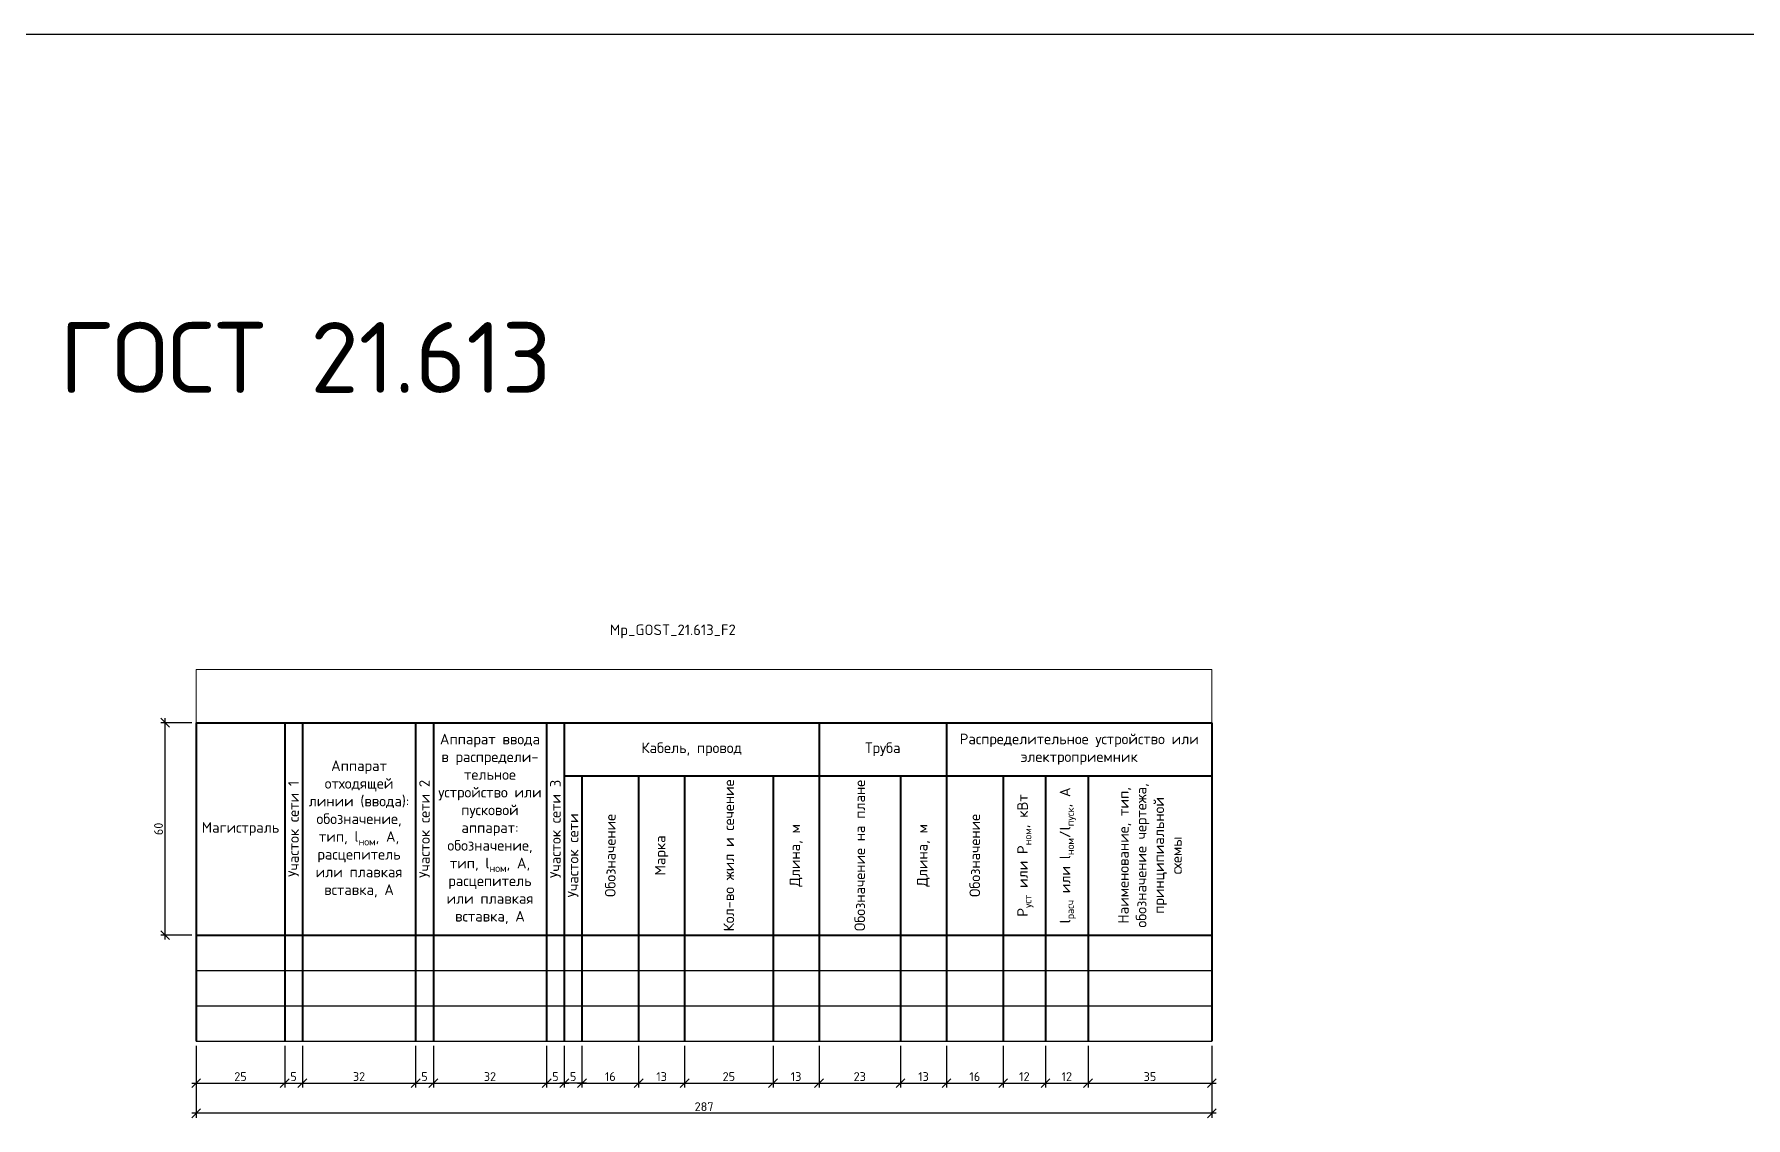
# Model space of a CAD drawing. Header units: millimetres. Extents: x 1497 to 8154, y -1970 to 1505.
# Drawn here: x 6895.7 to 7379.3, y 1122.6 to 1428.7 of the extents above; entities that cross this region are included whole.
import ezdxf

# ---------------------------------------------------------------- set-up
doc = ezdxf.new("R2010")
doc.units = ezdxf.units.MM
doc.styles.add('MpTextStyle', font='isocpeur.ttf')
doc.dimstyles.new('MpDimStyle', dxfattribs={"dimtxt": 2.5, "dimasz": 2.5, "dimexe": 1.25, "dimexo": 1.25, "dimtad": 1, "dimdec": 0, "dimdsep": 46, "dimtxsty": 'MpTextStyle', "dimblk": 'OBLIQUE', "dimcen": 2.5, "dimdle": 1.25, "dimadec": 0, "dimazin": 0, "dimtfac": 1, "dimtdec": 0, "dimtix": 1, "dimtmove": 2, "dimatfit": 3, "dimfxl": 1, "dimarcsym": 0})

# ---------------------------------------------------------------- blocks, each defined once
blk = doc.blocks.new('_Oblique')
at = {"color": 0, "linetype": 'ByBlock', "lineweight": -2}
blk.add_line((-0.5, -0.5), (0.5, 0.5), dxfattribs=at)
blk = doc.blocks.new('*D180')
at = {"color": 0, "lineweight": -2, "transparency": 16777216}
for p, q in [((6940.2, 1234.2), (6931.42, 1234.2)), ((6932.67, 1172.95), (6932.67, 1235.45)), ((6940.2, 1174.2), (6931.42, 1174.2))]:
    blk.add_line(p, q, dxfattribs=at)
at = {"layer": 'Defpoints', "color": 0, "transparency": 16777216}
for p in [(6932.67, 1234.2), (6941.45, 1234.2), (6941.45, 1174.2)]:
    blk.add_point(p, dxfattribs=at)
at = {"color": 0, "lineweight": -2, "transparency": 16777216, "xscale": 2.5, "yscale": 2.5, "zscale": 2.5}
for p, rotation in [((6932.67, 1234.2), 90), ((6932.67, 1174.2), 270)]:
    blk.add_blockref('_Oblique', p, dxfattribs=dict(at, rotation=rotation))
at = {"color": 0, "transparency": 16777216, "insert": (6930.79, 1204.2), "char_height": 2.5, "attachment_point": 5, "rotation": 90, "style": 'MpTextStyle'}
blk.add_mtext('60', dxfattribs=at)
blk = doc.blocks.new('*D181')
at = {"color": 0, "lineweight": -2, "transparency": 16777216}
for p, q in [((6941.45, 1142.95), (6941.45, 1131.12)), ((6966.45, 1142.95), (6966.45, 1131.12)), ((6940.2, 1132.37), (6967.7, 1132.37))]:
    blk.add_line(p, q, dxfattribs=at)
at = {"layer": 'Defpoints', "color": 0, "transparency": 16777216}
for p in [(6941.45, 1144.2), (6966.45, 1144.2), (6966.45, 1132.37)]:
    blk.add_point(p, dxfattribs=at)
at = {"color": 0, "lineweight": -2, "transparency": 16777216, "xscale": 2.5, "yscale": 2.5, "zscale": 2.5, "rotation": 180}
blk.add_blockref('_Oblique', (6941.45, 1132.37), dxfattribs=at)
at = {"color": 0, "lineweight": -2, "transparency": 16777216, "xscale": 2.5, "yscale": 2.5, "zscale": 2.5}
blk.add_blockref('_Oblique', (6966.45, 1132.37), dxfattribs=at)
at = {"color": 0, "transparency": 16777216, "insert": (6953.95, 1134.24), "char_height": 2.5, "attachment_point": 5, "style": 'MpTextStyle'}
blk.add_mtext('25', dxfattribs=at)
blk = doc.blocks.new('*D182')
at = {"color": 0, "lineweight": -2, "transparency": 16777216}
for p, q in [((6966.45, 1142.95), (6966.45, 1131.12)), ((6971.45, 1142.95), (6971.45, 1131.12)), ((6965.2, 1132.37), (6972.7, 1132.37))]:
    blk.add_line(p, q, dxfattribs=at)
at = {"layer": 'Defpoints', "color": 0, "transparency": 16777216}
for p in [(6966.45, 1144.2), (6971.45, 1144.2), (6971.45, 1132.37)]:
    blk.add_point(p, dxfattribs=at)
at = {"color": 0, "lineweight": -2, "transparency": 16777216, "xscale": 2.5, "yscale": 2.5, "zscale": 2.5, "rotation": 180}
blk.add_blockref('_Oblique', (6966.45, 1132.37), dxfattribs=at)
at = {"color": 0, "lineweight": -2, "transparency": 16777216, "xscale": 2.5, "yscale": 2.5, "zscale": 2.5}
blk.add_blockref('_Oblique', (6971.45, 1132.37), dxfattribs=at)
at = {"color": 0, "transparency": 16777216, "insert": (6968.95, 1134.24), "char_height": 2.5, "attachment_point": 5, "style": 'MpTextStyle'}
blk.add_mtext('5', dxfattribs=at)
blk = doc.blocks.new('*D183')
at = {"color": 0, "lineweight": -2, "transparency": 16777216}
for p, q in [((6971.45, 1142.95), (6971.45, 1131.12)), ((7003.45, 1142.95), (7003.45, 1131.12)), ((6970.2, 1132.37), (7004.7, 1132.37))]:
    blk.add_line(p, q, dxfattribs=at)
at = {"layer": 'Defpoints', "color": 0, "transparency": 16777216}
for p in [(6971.45, 1144.2), (7003.45, 1144.2), (7003.45, 1132.37)]:
    blk.add_point(p, dxfattribs=at)
at = {"color": 0, "lineweight": -2, "transparency": 16777216, "xscale": 2.5, "yscale": 2.5, "zscale": 2.5, "rotation": 180}
blk.add_blockref('_Oblique', (6971.45, 1132.37), dxfattribs=at)
at = {"color": 0, "lineweight": -2, "transparency": 16777216, "xscale": 2.5, "yscale": 2.5, "zscale": 2.5}
blk.add_blockref('_Oblique', (7003.45, 1132.37), dxfattribs=at)
at = {"color": 0, "transparency": 16777216, "insert": (6987.45, 1134.24), "char_height": 2.5, "attachment_point": 5, "style": 'MpTextStyle'}
blk.add_mtext('32', dxfattribs=at)
blk = doc.blocks.new('*D184')
at = {"color": 0, "lineweight": -2, "transparency": 16777216}
for p, q in [((7003.45, 1142.95), (7003.45, 1131.12)), ((7008.45, 1142.95), (7008.45, 1131.12)), ((7002.2, 1132.37), (7009.7, 1132.37))]:
    blk.add_line(p, q, dxfattribs=at)
at = {"layer": 'Defpoints', "color": 0, "transparency": 16777216}
for p in [(7003.45, 1144.2), (7008.45, 1144.2), (7008.45, 1132.37)]:
    blk.add_point(p, dxfattribs=at)
at = {"color": 0, "lineweight": -2, "transparency": 16777216, "xscale": 2.5, "yscale": 2.5, "zscale": 2.5, "rotation": 180}
blk.add_blockref('_Oblique', (7003.45, 1132.37), dxfattribs=at)
at = {"color": 0, "lineweight": -2, "transparency": 16777216, "xscale": 2.5, "yscale": 2.5, "zscale": 2.5}
blk.add_blockref('_Oblique', (7008.45, 1132.37), dxfattribs=at)
at = {"color": 0, "transparency": 16777216, "insert": (7005.95, 1134.24), "char_height": 2.5, "attachment_point": 5, "style": 'MpTextStyle'}
blk.add_mtext('5', dxfattribs=at)
blk = doc.blocks.new('*D185')
at = {"color": 0, "lineweight": -2, "transparency": 16777216}
for p, q in [((7008.45, 1142.95), (7008.45, 1131.12)), ((7040.45, 1142.95), (7040.45, 1131.12)), ((7007.2, 1132.37), (7041.7, 1132.37))]:
    blk.add_line(p, q, dxfattribs=at)
at = {"layer": 'Defpoints', "color": 0, "transparency": 16777216}
for p in [(7008.45, 1144.2), (7040.45, 1144.2), (7040.45, 1132.37)]:
    blk.add_point(p, dxfattribs=at)
at = {"color": 0, "lineweight": -2, "transparency": 16777216, "xscale": 2.5, "yscale": 2.5, "zscale": 2.5, "rotation": 180}
blk.add_blockref('_Oblique', (7008.45, 1132.37), dxfattribs=at)
at = {"color": 0, "lineweight": -2, "transparency": 16777216, "xscale": 2.5, "yscale": 2.5, "zscale": 2.5}
blk.add_blockref('_Oblique', (7040.45, 1132.37), dxfattribs=at)
at = {"color": 0, "transparency": 16777216, "insert": (7024.45, 1134.24), "char_height": 2.5, "attachment_point": 5, "style": 'MpTextStyle'}
blk.add_mtext('32', dxfattribs=at)
blk = doc.blocks.new('*D186')
at = {"color": 0, "lineweight": -2, "transparency": 16777216}
for p, q in [((7040.45, 1142.95), (7040.45, 1131.12)), ((7045.45, 1142.95), (7045.45, 1131.12)), ((7039.2, 1132.37), (7046.7, 1132.37))]:
    blk.add_line(p, q, dxfattribs=at)
at = {"layer": 'Defpoints', "color": 0, "transparency": 16777216}
for p in [(7040.45, 1144.2), (7045.45, 1144.2), (7045.45, 1132.37)]:
    blk.add_point(p, dxfattribs=at)
at = {"color": 0, "lineweight": -2, "transparency": 16777216, "xscale": 2.5, "yscale": 2.5, "zscale": 2.5, "rotation": 180}
blk.add_blockref('_Oblique', (7040.45, 1132.37), dxfattribs=at)
at = {"color": 0, "lineweight": -2, "transparency": 16777216, "xscale": 2.5, "yscale": 2.5, "zscale": 2.5}
blk.add_blockref('_Oblique', (7045.45, 1132.37), dxfattribs=at)
at = {"color": 0, "transparency": 16777216, "insert": (7042.95, 1134.24), "char_height": 2.5, "attachment_point": 5, "style": 'MpTextStyle'}
blk.add_mtext('5', dxfattribs=at)
blk = doc.blocks.new('*D187')
at = {"color": 0, "lineweight": -2, "transparency": 16777216}
for p, q in [((7045.45, 1142.95), (7045.45, 1131.12)), ((7050.45, 1142.95), (7050.45, 1131.12)), ((7051.7, 1132.37), (7044.2, 1132.37))]:
    blk.add_line(p, q, dxfattribs=at)
at = {"layer": 'Defpoints', "color": 0, "transparency": 16777216}
for p in [(7045.45, 1144.2), (7050.45, 1144.2), (7045.45, 1132.37)]:
    blk.add_point(p, dxfattribs=at)
at = {"color": 0, "lineweight": -2, "transparency": 16777216, "xscale": 2.5, "yscale": 2.5, "zscale": 2.5, "rotation": 180}
blk.add_blockref('_Oblique', (7045.45, 1132.37), dxfattribs=at)
at = {"color": 0, "lineweight": -2, "transparency": 16777216, "xscale": 2.5, "yscale": 2.5, "zscale": 2.5}
blk.add_blockref('_Oblique', (7050.45, 1132.37), dxfattribs=at)
at = {"color": 0, "transparency": 16777216, "insert": (7047.95, 1134.24), "char_height": 2.5, "attachment_point": 5, "style": 'MpTextStyle'}
blk.add_mtext('5', dxfattribs=at)
blk = doc.blocks.new('*D188')
at = {"color": 0, "lineweight": -2, "transparency": 16777216}
for p, q in [((7050.45, 1142.95), (7050.45, 1131.12)), ((7066.45, 1142.95), (7066.45, 1131.12)), ((7049.2, 1132.37), (7067.7, 1132.37))]:
    blk.add_line(p, q, dxfattribs=at)
at = {"layer": 'Defpoints', "color": 0, "transparency": 16777216}
for p in [(7050.45, 1144.2), (7066.45, 1144.2), (7066.45, 1132.37)]:
    blk.add_point(p, dxfattribs=at)
at = {"color": 0, "lineweight": -2, "transparency": 16777216, "xscale": 2.5, "yscale": 2.5, "zscale": 2.5, "rotation": 180}
blk.add_blockref('_Oblique', (7050.45, 1132.37), dxfattribs=at)
at = {"color": 0, "lineweight": -2, "transparency": 16777216, "xscale": 2.5, "yscale": 2.5, "zscale": 2.5}
blk.add_blockref('_Oblique', (7066.45, 1132.37), dxfattribs=at)
at = {"color": 0, "transparency": 16777216, "insert": (7058.45, 1134.24), "char_height": 2.5, "attachment_point": 5, "style": 'MpTextStyle'}
blk.add_mtext('16', dxfattribs=at)
blk = doc.blocks.new('*D189')
at = {"color": 0, "lineweight": -2, "transparency": 16777216}
for p, q in [((7066.45, 1142.95), (7066.45, 1131.12)), ((7079.45, 1142.95), (7079.45, 1131.12)), ((7065.2, 1132.37), (7080.7, 1132.37))]:
    blk.add_line(p, q, dxfattribs=at)
at = {"layer": 'Defpoints', "color": 0, "transparency": 16777216}
for p in [(7066.45, 1144.2), (7079.45, 1144.2), (7079.45, 1132.37)]:
    blk.add_point(p, dxfattribs=at)
at = {"color": 0, "lineweight": -2, "transparency": 16777216, "xscale": 2.5, "yscale": 2.5, "zscale": 2.5, "rotation": 180}
blk.add_blockref('_Oblique', (7066.45, 1132.37), dxfattribs=at)
at = {"color": 0, "lineweight": -2, "transparency": 16777216, "xscale": 2.5, "yscale": 2.5, "zscale": 2.5}
blk.add_blockref('_Oblique', (7079.45, 1132.37), dxfattribs=at)
at = {"color": 0, "transparency": 16777216, "insert": (7072.95, 1134.24), "char_height": 2.5, "attachment_point": 5, "style": 'MpTextStyle'}
blk.add_mtext('13', dxfattribs=at)
blk = doc.blocks.new('*D190')
at = {"color": 0, "lineweight": -2, "transparency": 16777216}
for p, q in [((7079.45, 1142.95), (7079.45, 1131.12)), ((7104.45, 1142.95), (7104.45, 1131.12)), ((7078.2, 1132.37), (7105.7, 1132.37))]:
    blk.add_line(p, q, dxfattribs=at)
at = {"layer": 'Defpoints', "color": 0, "transparency": 16777216}
for p in [(7079.45, 1144.2), (7104.45, 1144.2), (7104.45, 1132.37)]:
    blk.add_point(p, dxfattribs=at)
at = {"color": 0, "lineweight": -2, "transparency": 16777216, "xscale": 2.5, "yscale": 2.5, "zscale": 2.5, "rotation": 180}
blk.add_blockref('_Oblique', (7079.45, 1132.37), dxfattribs=at)
at = {"color": 0, "lineweight": -2, "transparency": 16777216, "xscale": 2.5, "yscale": 2.5, "zscale": 2.5}
blk.add_blockref('_Oblique', (7104.45, 1132.37), dxfattribs=at)
at = {"color": 0, "transparency": 16777216, "insert": (7091.95, 1134.24), "char_height": 2.5, "attachment_point": 5, "style": 'MpTextStyle'}
blk.add_mtext('25', dxfattribs=at)
blk = doc.blocks.new('*D191')
at = {"color": 0, "lineweight": -2, "transparency": 16777216}
for p, q in [((7104.45, 1142.95), (7104.45, 1131.12)), ((7117.45, 1142.95), (7117.45, 1131.12)), ((7103.2, 1132.37), (7118.7, 1132.37))]:
    blk.add_line(p, q, dxfattribs=at)
at = {"layer": 'Defpoints', "color": 0, "transparency": 16777216}
for p in [(7104.45, 1144.2), (7117.45, 1144.2), (7117.45, 1132.37)]:
    blk.add_point(p, dxfattribs=at)
at = {"color": 0, "lineweight": -2, "transparency": 16777216, "xscale": 2.5, "yscale": 2.5, "zscale": 2.5, "rotation": 180}
blk.add_blockref('_Oblique', (7104.45, 1132.37), dxfattribs=at)
at = {"color": 0, "lineweight": -2, "transparency": 16777216, "xscale": 2.5, "yscale": 2.5, "zscale": 2.5}
blk.add_blockref('_Oblique', (7117.45, 1132.37), dxfattribs=at)
at = {"color": 0, "transparency": 16777216, "insert": (7110.95, 1134.24), "char_height": 2.5, "attachment_point": 5, "style": 'MpTextStyle'}
blk.add_mtext('13', dxfattribs=at)
blk = doc.blocks.new('*D192')
at = {"color": 0, "lineweight": -2, "transparency": 16777216}
for p, q in [((7117.45, 1142.95), (7117.45, 1131.12)), ((7140.45, 1142.95), (7140.45, 1131.12)), ((7116.2, 1132.37), (7141.7, 1132.37))]:
    blk.add_line(p, q, dxfattribs=at)
at = {"layer": 'Defpoints', "color": 0, "transparency": 16777216}
for p in [(7117.45, 1144.2), (7140.45, 1144.2), (7140.45, 1132.37)]:
    blk.add_point(p, dxfattribs=at)
at = {"color": 0, "lineweight": -2, "transparency": 16777216, "xscale": 2.5, "yscale": 2.5, "zscale": 2.5, "rotation": 180}
blk.add_blockref('_Oblique', (7117.45, 1132.37), dxfattribs=at)
at = {"color": 0, "lineweight": -2, "transparency": 16777216, "xscale": 2.5, "yscale": 2.5, "zscale": 2.5}
blk.add_blockref('_Oblique', (7140.45, 1132.37), dxfattribs=at)
at = {"color": 0, "transparency": 16777216, "insert": (7128.95, 1134.24), "char_height": 2.5, "attachment_point": 5, "style": 'MpTextStyle'}
blk.add_mtext('23', dxfattribs=at)
blk = doc.blocks.new('*D193')
at = {"color": 0, "lineweight": -2, "transparency": 16777216}
for p, q in [((7140.45, 1142.95), (7140.45, 1131.12)), ((7153.45, 1142.95), (7153.45, 1131.12)), ((7139.2, 1132.37), (7154.7, 1132.37))]:
    blk.add_line(p, q, dxfattribs=at)
at = {"layer": 'Defpoints', "color": 0, "transparency": 16777216}
for p in [(7140.45, 1144.2), (7153.45, 1144.2), (7153.45, 1132.37)]:
    blk.add_point(p, dxfattribs=at)
at = {"color": 0, "lineweight": -2, "transparency": 16777216, "xscale": 2.5, "yscale": 2.5, "zscale": 2.5, "rotation": 180}
blk.add_blockref('_Oblique', (7140.45, 1132.37), dxfattribs=at)
at = {"color": 0, "lineweight": -2, "transparency": 16777216, "xscale": 2.5, "yscale": 2.5, "zscale": 2.5}
blk.add_blockref('_Oblique', (7153.45, 1132.37), dxfattribs=at)
at = {"color": 0, "transparency": 16777216, "insert": (7146.95, 1134.24), "char_height": 2.5, "attachment_point": 5, "style": 'MpTextStyle'}
blk.add_mtext('13', dxfattribs=at)
blk = doc.blocks.new('*D194')
at = {"color": 0, "lineweight": -2, "transparency": 16777216}
for p, q in [((7153.45, 1142.95), (7153.45, 1131.12)), ((7169.45, 1142.95), (7169.45, 1131.12)), ((7152.2, 1132.37), (7170.7, 1132.37))]:
    blk.add_line(p, q, dxfattribs=at)
at = {"layer": 'Defpoints', "color": 0, "transparency": 16777216}
for p in [(7153.45, 1144.2), (7169.45, 1144.2), (7169.45, 1132.37)]:
    blk.add_point(p, dxfattribs=at)
at = {"color": 0, "lineweight": -2, "transparency": 16777216, "xscale": 2.5, "yscale": 2.5, "zscale": 2.5, "rotation": 180}
blk.add_blockref('_Oblique', (7153.45, 1132.37), dxfattribs=at)
at = {"color": 0, "lineweight": -2, "transparency": 16777216, "xscale": 2.5, "yscale": 2.5, "zscale": 2.5}
blk.add_blockref('_Oblique', (7169.45, 1132.37), dxfattribs=at)
at = {"color": 0, "transparency": 16777216, "insert": (7161.45, 1134.24), "char_height": 2.5, "attachment_point": 5, "style": 'MpTextStyle'}
blk.add_mtext('16', dxfattribs=at)
blk = doc.blocks.new('*D195')
at = {"color": 0, "lineweight": -2, "transparency": 16777216}
for p, q in [((7169.45, 1142.95), (7169.45, 1131.12)), ((7181.45, 1142.95), (7181.45, 1131.12)), ((7168.2, 1132.37), (7182.7, 1132.37))]:
    blk.add_line(p, q, dxfattribs=at)
at = {"layer": 'Defpoints', "color": 0, "transparency": 16777216}
for p in [(7169.45, 1144.2), (7181.45, 1144.2), (7181.45, 1132.37)]:
    blk.add_point(p, dxfattribs=at)
at = {"color": 0, "lineweight": -2, "transparency": 16777216, "xscale": 2.5, "yscale": 2.5, "zscale": 2.5, "rotation": 180}
blk.add_blockref('_Oblique', (7169.45, 1132.37), dxfattribs=at)
at = {"color": 0, "lineweight": -2, "transparency": 16777216, "xscale": 2.5, "yscale": 2.5, "zscale": 2.5}
blk.add_blockref('_Oblique', (7181.45, 1132.37), dxfattribs=at)
at = {"color": 0, "transparency": 16777216, "insert": (7175.45, 1134.24), "char_height": 2.5, "attachment_point": 5, "style": 'MpTextStyle'}
blk.add_mtext('12', dxfattribs=at)
blk = doc.blocks.new('*D196')
at = {"color": 0, "lineweight": -2, "transparency": 16777216}
for p, q in [((7181.45, 1142.95), (7181.45, 1131.12)), ((7193.45, 1142.95), (7193.45, 1131.12)), ((7180.2, 1132.37), (7194.7, 1132.37))]:
    blk.add_line(p, q, dxfattribs=at)
at = {"layer": 'Defpoints', "color": 0, "transparency": 16777216}
for p in [(7181.45, 1144.2), (7193.45, 1144.2), (7193.45, 1132.37)]:
    blk.add_point(p, dxfattribs=at)
at = {"color": 0, "lineweight": -2, "transparency": 16777216, "xscale": 2.5, "yscale": 2.5, "zscale": 2.5, "rotation": 180}
blk.add_blockref('_Oblique', (7181.45, 1132.37), dxfattribs=at)
at = {"color": 0, "lineweight": -2, "transparency": 16777216, "xscale": 2.5, "yscale": 2.5, "zscale": 2.5}
blk.add_blockref('_Oblique', (7193.45, 1132.37), dxfattribs=at)
at = {"color": 0, "transparency": 16777216, "insert": (7187.45, 1134.24), "char_height": 2.5, "attachment_point": 5, "style": 'MpTextStyle'}
blk.add_mtext('12', dxfattribs=at)
blk = doc.blocks.new('*D197')
at = {"color": 0, "lineweight": -2, "transparency": 16777216}
for p, q in [((7193.45, 1142.95), (7193.45, 1131.12)), ((7228.45, 1142.95), (7228.45, 1131.12)), ((7192.2, 1132.37), (7229.7, 1132.37))]:
    blk.add_line(p, q, dxfattribs=at)
at = {"layer": 'Defpoints', "color": 0, "transparency": 16777216}
for p in [(7193.45, 1144.2), (7228.45, 1144.2), (7228.45, 1132.37)]:
    blk.add_point(p, dxfattribs=at)
at = {"color": 0, "lineweight": -2, "transparency": 16777216, "xscale": 2.5, "yscale": 2.5, "zscale": 2.5, "rotation": 180}
blk.add_blockref('_Oblique', (7193.45, 1132.37), dxfattribs=at)
at = {"color": 0, "lineweight": -2, "transparency": 16777216, "xscale": 2.5, "yscale": 2.5, "zscale": 2.5}
blk.add_blockref('_Oblique', (7228.45, 1132.37), dxfattribs=at)
at = {"color": 0, "transparency": 16777216, "insert": (7210.95, 1134.24), "char_height": 2.5, "attachment_point": 5, "style": 'MpTextStyle'}
blk.add_mtext('35', dxfattribs=at)
blk = doc.blocks.new('*D198')
at = {"color": 0, "lineweight": -2, "transparency": 16777216}
for p, q in [((6941.45, 1142.95), (6941.45, 1122.61)), ((7228.45, 1142.95), (7228.45, 1122.61)), ((7229.7, 1123.86), (6940.2, 1123.86))]:
    blk.add_line(p, q, dxfattribs=at)
at = {"layer": 'Defpoints', "color": 0, "transparency": 16777216}
for p in [(6941.45, 1144.2), (7228.45, 1144.2), (6941.45, 1123.86)]:
    blk.add_point(p, dxfattribs=at)
at = {"color": 0, "lineweight": -2, "transparency": 16777216, "xscale": 2.5, "yscale": 2.5, "zscale": 2.5, "rotation": 180}
blk.add_blockref('_Oblique', (6941.45, 1123.86), dxfattribs=at)
at = {"color": 0, "lineweight": -2, "transparency": 16777216, "xscale": 2.5, "yscale": 2.5, "zscale": 2.5}
blk.add_blockref('_Oblique', (7228.45, 1123.86), dxfattribs=at)
at = {"color": 0, "transparency": 16777216, "insert": (7084.95, 1125.73), "char_height": 2.5, "attachment_point": 5, "style": 'MpTextStyle'}
blk.add_mtext('287', dxfattribs=at)
blk = doc.blocks.new('*T199')
at = {"color": 0, "linetype": 'ByBlock', "lineweight": 40, "transparency": 16777216}
for p, q in [((0, -15), (287, -15)), ((0, -15), (0, -105)), ((25, -15), (25, -105)), ((30, -15), (30, -105)), ((62, -15), (62, -105)), ((67, -15), (67, -105)), ((99, -15), (99, -105)), ((104, -15), (104, -105)), ((176, -15), (176, -105)), ((212, -15), (212, -105)), ((287, -15), (287, -105)), ((104, -30), (287, -30)), ((109, -30), (109, -105)), ((125, -30), (125, -105)), ((138, -30), (138, -105)), ((163, -30), (163, -105)), ((199, -30), (199, -105)), ((228, -30), (228, -105)), ((240, -30), (240, -105)), ((252, -30), (252, -105)), ((0, -75), (287, -75))]:
    blk.add_line(p, q, dxfattribs=at)
at = {"color": 0, "linetype": 'ByBlock', "lineweight": -2, "transparency": 16777216}
for p, q in [((0, -85), (287, -85)), ((0, -95), (287, -95)), ((0, -105), (287, -105))]:
    blk.add_line(p, q, dxfattribs=at)
at = {"layer": 'Defpoints', "color": 8, "linetype": 'ByBlock', "lineweight": 0, "transparency": 16777216}
for p, q in [((0, 0), (287, 0)), ((0, 0), (0, -15)), ((287, 0), (287, -15))]:
    blk.add_line(p, q, dxfattribs=at)
at = {"color": 0, "transparency": 16777216, "char_height": 3, "attachment_point": 5, "style": 'MpTextStyle'}
for s, insert, width in [('\\A1;Аппарат ввода в распредели-\\Pтельное устройство или пусковой аппарат: обозначение, тип, l{\\H0.7x;\\S^ ном;}, А, расцепитель\\Pили плавкая вставка, А', (83, -45), 32), ('Распределительное устройство или электроприемник', (249.5, -22.5), 75), ('Кабель, провод', (140, -22.5), 72), ('Труба', (194, -22.5), 36), ('\\A1;Аппарат отходящей линии (ввода): обозначение, тип, l{\\H0.7x;\\S^ ном;}, А, расцепитель\\Pили плавкая вставка, А', (46, -45), 32), ('Магистраль', (12.5, -45), 25)]:
    blk.add_mtext(s, dxfattribs=dict(at, insert=insert, width=width))
at = {"color": 0, "transparency": 16777216, "char_height": 3, "attachment_point": 5, "rotation": 90, "style": 'MpTextStyle'}
for s, insert, width in [('Участок сети 1', (27.5, -45), 60), ('Участок сети 2', (64.5, -45), 60), ('Участок сети 3', (101.5, -45), 60), ('Кол-во жил и сечение', (150.5, -52.5), 45), ('Обозначение на плане', (187.5, -52.5), 45), ('\\A1;l{\\H0.7x;\\S^ расч;} или l{\\H0.7x;\\S^ ном;}/l{\\H0.7x;\\S^ пуск;}, А', (246, -52.5), 45), ('Наименование, тип, обозначение чертежа, принципиальной схемы', (269.5, -52.5), 45), ('\\A1;P{\\H0.7x;\\S^ уст;} или P{\\H0.7x;\\S^ ном;}, кВт', (234, -52.5), 45), ('Участок сети', (106.5, -52.5), 45), ('Обозначение', (117, -52.5), 45), ('Обозначение', (220, -52.5), 45), ('Марка', (131.5, -52.5), 45), ('Длина, м', (169.5, -52.5), 45), ('Длина, м', (205.5, -52.5), 45)]:
    blk.add_mtext(s, dxfattribs=dict(at, insert=insert, width=width))

msp = doc.modelspace()

# ---------------------------------------------------------------- linework, layer by layer
msp.add_line((2260.8, 1428.66), (8153.86, 1428.66))

# ---------------------------------------------------------------- block references
msp.add_blockref('*T199', (6941.45, 1249.2))

# ---------------------------------------------------------------- texts
at = {"style": 'MpTextStyle'}
for s, height, p in [('ГОСТ 21.613', 20, (6902.82, 1327.36)), ('Mp_GOST_21.613_F2', 3, (7058.34, 1258.93))]:
    msp.add_text(s, height=height, dxfattribs=at).set_placement(p)

# ---------------------------------------------------------------- dimensions: what is measured, and where the dimension line sits
dim = msp.add_linear_dim(base=(6932.67, 1234.2), p1=(6941.45, 1174.2), p2=(6941.45, 1234.2), angle=90, dimstyle='MpDimStyle')
dim.commit()
dim.dimension.update_dxf_attribs({"geometry": '*D180', "text_midpoint": (6930.79, 1204.2)})
for base, p1, p2, picture, middle in [((6966.45, 1132.37), (6941.45, 1144.2), (6966.45, 1144.2), '*D181', (6953.95, 1134.24)), ((6941.45, 1123.86), (7228.45, 1144.2), (6941.45, 1144.2), '*D198', (7084.95, 1125.73)), ((6971.45, 1132.37), (6966.45, 1144.2), (6971.45, 1144.2), '*D182', (6968.95, 1134.24)), ((7003.45, 1132.37), (6971.45, 1144.2), (7003.45, 1144.2), '*D183', (6987.45, 1134.24)), ((7008.45, 1132.37), (7003.45, 1144.2), (7008.45, 1144.2), '*D184', (7005.95, 1134.24)), ((7040.45, 1132.37), (7008.45, 1144.2), (7040.45, 1144.2), '*D185', (7024.45, 1134.24)), ((7045.45, 1132.37), (7040.45, 1144.2), (7045.45, 1144.2), '*D186', (7042.95, 1134.24)), ((7045.45, 1132.37), (7050.45, 1144.2), (7045.45, 1144.2), '*D187', (7047.95, 1134.24)), ((7066.45, 1132.37), (7050.45, 1144.2), (7066.45, 1144.2), '*D188', (7058.45, 1134.24)), ((7079.45, 1132.37), (7066.45, 1144.2), (7079.45, 1144.2), '*D189', (7072.95, 1134.24)), ((7104.45, 1132.37), (7079.45, 1144.2), (7104.45, 1144.2), '*D190', (7091.95, 1134.24)), ((7117.45, 1132.37), (7104.45, 1144.2), (7117.45, 1144.2), '*D191', (7110.95, 1134.24)), ((7140.45, 1132.37), (7117.45, 1144.2), (7140.45, 1144.2), '*D192', (7128.95, 1134.24)), ((7153.45, 1132.37), (7140.45, 1144.2), (7153.45, 1144.2), '*D193', (7146.95, 1134.24)), ((7169.45, 1132.37), (7153.45, 1144.2), (7169.45, 1144.2), '*D194', (7161.45, 1134.24)), ((7181.45, 1132.37), (7169.45, 1144.2), (7181.45, 1144.2), '*D195', (7175.45, 1134.24)), ((7193.45, 1132.37), (7181.45, 1144.2), (7193.45, 1144.2), '*D196', (7187.45, 1134.24)), ((7228.45, 1132.37), (7193.45, 1144.2), (7228.45, 1144.2), '*D197', (7210.95, 1134.24))]:
    dim = msp.add_linear_dim(base=base, p1=p1, p2=p2, dimstyle='MpDimStyle')
    dim.commit()
    dim.dimension.update_dxf_attribs({"geometry": picture, "text_midpoint": middle})

doc.saveas('drawing.dxf')
